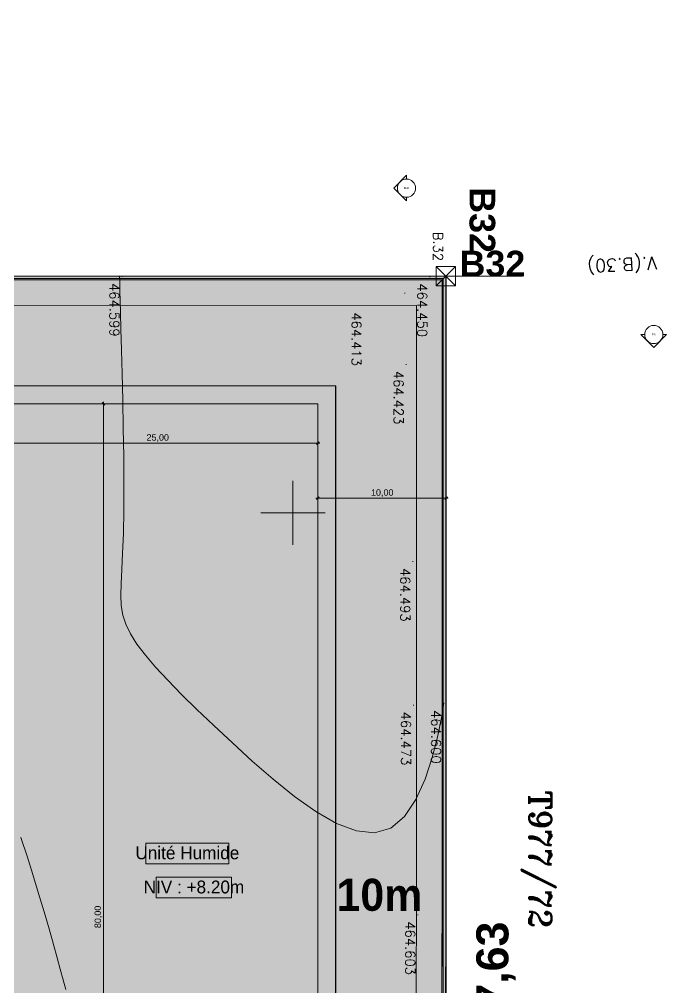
# Model space of a CAD drawing. Header units: millimetres. Extents: x 132836 to 1862386, y -330276 to -143438.
# Drawn here: x 439656 to 490115, y -218888 to -143438 of the extents above; entities that cross this region are included whole.
import ezdxf

# ---------------------------------------------------------------- set-up
doc = ezdxf.new("R2010")
doc.units = ezdxf.units.MM
doc.header["$MEASUREMENT"] = 0
for name, color, linetype in [('Cotations - 1_100', 7, 'Continuous'), ('Divers - Dessin général', 7, 'Continuous'), ('Hachure', 7, 'Continuous'), ('Marques - Façades', 7, 'Continuous'), ('Nouveau_0', 7, 'Continuous'), ('Nouveau_Carroyage', 7, 'Continuous'), ('Nouveau_CN_01_00', 7, 'Continuous'), ('Nouveau_CN_02_00', 7, 'Continuous'), ('Nouveau_Réferences foncières extraites', 7, 'Continuous'), ('Nouveau_TopoAlt', 7, 'Continuous'), ('Nouveau_TopoJIS', 7, 'Continuous'), ('Nouveau_TOPOJIS TITRE', 7, 'Continuous'), ('Nouveau_TopoMa TITTR', 7, 'Continuous'), ('Nouveau_TopoMa TITTR_T', 7, 'Continuous'), ('Sols_ Dalles', 7, 'Continuous'), ('Textes - 1_100', 7, 'Continuous'), ('TopoAlt', 7, 'Continuous')]:
    doc.layers.add(name, color=color, linetype=linetype)
doc.styles.add('STYLE_GENERE_1', font='')
doc.styles.add('STYLE_GENERE_2', font='')
doc.styles.add('STYLE_GENERE_3', font='')
doc.styles.add('STYLE_GENERE_4', font='')
doc.styles.add('STYLE_GENERE_5', font='romant.shx')
doc.styles.get('STYLE_GENERE_1').set_extended_font_data('Agency FB')
doc.styles.get('STYLE_GENERE_2').set_extended_font_data('Arial')
doc.styles.get('STYLE_GENERE_3').set_extended_font_data('Arial', bold=True)
doc.styles.get('STYLE_GENERE_4').set_extended_font_data('Agency FB', bold=True)
doc.dimstyles.new('STYLE_GENERE__1', dxfattribs={"dimtxt": 500, "dimasz": 190, "dimexe": 0.18, "dimexo": 0.0625, "dimgap": 0, "dimtad": 1, "dimtih": 1, "dimtoh": 1, "dimlfac": 0.001, "dimzin": 0, "dimdsep": 46, "dimtxsty": 'STYLE_GENERE_2', "dimblk": 'ARROWHEAD_6', "dimblk1": 'ARROWHEAD_6', "dimblk2": 'ARROWHEAD_6', "dimcen": 0.09, "dimse1": 1, "dimse2": 1, "dimclrd": 5, "dimclre": 5, "dimclrt": 5, "dimazin": 0, "dimtfac": 1, "dimtdec": 4, "dimtmove": 0, "dimatfit": 3, "dimfxl": 0, "dimtolj": 1, "dimtzin": 0, "dimarcsym": 0})
doc.dimstyles.new('STYLE_GENERE__2', dxfattribs={"dimtxt": 500, "dimasz": 190, "dimexe": 0.18, "dimexo": 0.0625, "dimgap": 0, "dimtad": 1, "dimlfac": 0.001, "dimzin": 0, "dimdsep": 46, "dimtxsty": 'STYLE_GENERE_2', "dimblk": 'ARROWHEAD_6', "dimblk1": 'ARROWHEAD_6', "dimblk2": 'ARROWHEAD_6', "dimcen": 0.09, "dimse1": 1, "dimse2": 1, "dimclrd": 5, "dimclre": 5, "dimclrt": 5, "dimazin": 0, "dimtfac": 1, "dimtdec": 4, "dimtmove": 0, "dimatfit": 3, "dimfxl": 0, "dimtolj": 1, "dimtzin": 0, "dimarcsym": 0})

# ---------------------------------------------------------------- blocks, each defined once
blk = doc.blocks.new('*D33')
at = {"layer": 'Cotations - 1_100', "color": 5, "linetype": 'Continuous', "lineweight": 5}
for p, q in [((446400, -173396), (446025, -173396)), ((446312, -173496), (446112, -173296)), ((446212, -173396), (446212, -173246)), ((446212, -253396), (446212, -173396)), ((446400, -253396), (446025, -253396)), ((446112, -253296), (446312, -253496)), ((446212, -253546), (446212, -253396))]:
    blk.add_line(p, q, dxfattribs=at)
at = {"layer": 'Cotations - 1_100', "color": 5, "lineweight": 5, "insert": (446112, -214250), "char_height": 500, "attachment_point": 7, "rotation": 90, "style": 'STYLE_GENERE_2'}
blk.add_mtext('\\A1;{\\pql;\\fArial|b0|i0|c0|p38;80,00}', dxfattribs=at)
blk = doc.blocks.new('ARROWHEAD_6')
at = {"color": 0, "linetype": 'Continuous', "lineweight": 0}
for p, q in [((0, 0), (-1, 0)), ((-0.5, -0.5), (0.5, 0.5))]:
    blk.add_line(p, q, dxfattribs=at)
blk = doc.blocks.new('*D36')
at = {"layer": 'Cotations - 1_100', "color": 5, "linetype": 'Continuous', "lineweight": 5}
for p, q in [((437805, -176559), (438005, -176359)), ((438025, -176359), (437825, -176559)), ((437925, -176647), (437925, -176272)), ((437925, -176459), (462926, -176459)), ((462826, -176559), (463026, -176359)), ((462926, -176647), (462926, -176272)), ((462926, -176459), (463076, -176459))]:
    blk.add_line(p, q, dxfattribs=at)
at = {"layer": 'Cotations - 1_100', "color": 5, "lineweight": 5, "insert": (449570, -176359), "char_height": 500, "attachment_point": 7, "style": 'STYLE_GENERE_2'}
blk.add_mtext('\\A1;{\\pql;\\fArial|b0|i0|c0|p38;25,00}', dxfattribs=at)
blk = doc.blocks.new('*D50')
at = {"layer": 'Cotations - 1_100', "color": 5, "linetype": 'Continuous', "lineweight": 5}
for p, q in [((462776, -180748), (462926, -180748)), ((463026, -180648), (462826, -180848)), ((462926, -180936), (462926, -180561)), ((462926, -180748), (472923, -180748)), ((472823, -180848), (473023, -180648)), ((472923, -180936), (472923, -180561)), ((472923, -180748), (473073, -180748))]:
    blk.add_line(p, q, dxfattribs=at)
at = {"layer": 'Cotations - 1_100', "color": 5, "lineweight": 5, "insert": (467069, -180648), "char_height": 500, "attachment_point": 7, "style": 'STYLE_GENERE_2'}
blk.add_mtext('\\A1;{\\pql;\\fArial|b0|i0|c0|p38;10,00}', dxfattribs=at)
blk = doc.blocks.new('Façade_3_7', base_point=(355125, -167995))
at = {"layer": 'Marques - Façades', "color": 7, "linetype": 'Continuous', "lineweight": 5}
for p, q in [((355125, -168995), (354125, -167995)), ((354125, -167995), (354418, -167995)), ((356125, -167995), (355125, -168995)), ((355832, -167995), (356125, -167995)), ((488408, -167995), (488115, -167995)), ((488115, -167995), (489115, -168995)), ((489115, -168995), (490115, -167995)), ((490115, -167995), (489823, -167995))]:
    blk.add_line(p, q, dxfattribs=at)
for centre in [(355125, -167995), (489115, -167995)]:
    blk.add_circle(centre, 707, dxfattribs=at)
at = {"layer": 'Marques - Façades', "color": 7, "lineweight": 5, "char_height": 150, "style": 'STYLE_GENERE_2'}
for s, insert, attachment_point in [('\\A1;{\\pqr;\\pt0;\\fArial|b0|i0|c0|p38;FA}', (355251, -168062), 9), ('\\A1;{\\pql;\\pt0;\\fArial|b0|i0|c0|p38;FA}', (488989, -168062), 7)]:
    blk.add_mtext(s, dxfattribs=dict(at, insert=insert, attachment_point=attachment_point))
blk = doc.blocks.new('Façade_4_7', base_point=(469838, -156591))
at = {"layer": 'Marques - Façades', "color": 7, "linetype": 'Continuous', "lineweight": 5}
for p, q in [((468838, -156591), (469838, -155591)), ((469838, -155591), (469838, -155884)), ((469838, -157591), (468838, -156591)), ((469838, -157298), (469838, -157591))]:
    blk.add_line(p, q, dxfattribs=at)
blk.add_circle((469838, -156591), 707, dxfattribs=at)
at = {"layer": 'Marques - Façades', "color": 7, "lineweight": 5, "insert": (470032, -156657), "char_height": 150, "attachment_point": 9, "style": 'STYLE_GENERE_2'}
blk.add_mtext('\\A1;{\\pqr;\\pt0;\\fArial|b0|i0|c0|p38;FLD}', dxfattribs=at)

msp = doc.modelspace()

# ---------------------------------------------------------------- hatches: boundary and pattern name
at = {"linetype": 'Continuous', "lineweight": 0, "true_color": 0x6f6f6f}
h = msp.add_hatch(color=8, dxfattribs=at)
h.paths.add_polyline_path([(360547.961, -295062.571), (487920.34, -293826.868), (487920.34, -270902.734), (487462.568, -270902.734), (472913.119, -271040.575), (472913.119, -163437.635), (371855.719, -163437.635), (371855.719, -271040.575), (371882.482, -271040.57), (371882.665, -272000.514, -0.409427364), (367883.201, -275935.042), (360547.961, -275935.042)])
h.paths.add_polyline_path([(377135.103, -260639.953), (373845.103, -260639.953), (373845.103, -248364.953), (373845.103, -243089.974), (373845.103, -242189.974), (377135.103, -242189.974)], flags=0)
h.paths.add_polyline_path([(380202.952, -171995.57), (431505.799, -171995.57), (464309.564, -171995.57), (464309.564, -262465.571), (462925.553, -262565.571), (438593.575, -262550.571), (437925.553, -262550.571), (436549.587, -262550.571), (436549.587, -189810.571), (412055.061, -189810.571), (412055.061, -201780.57), (412055.061, -204495.57), (415454.069, -204495.57), (415454.069, -208495.57), (415454.069, -218295.57), (405655.061, -218295.57), (405655.061, -222495.57), (415474.561, -222495.57), (415474.561, -260810.571), (380202.952, -260810.571), (380202.952, -230015.57), (380202.952, -193810.571)], flags=0)
h.paths.add_polyline_path([(381436.562, -269433.913, -0.09031866), (381558.292, -268727.623, -0.201448728), (382612.158, -267592.74, -0.104211445), (383417.525, -267415.055), (384017.498, -267409.371, -0.104044608), (384824.873, -267571.244, -0.238255457), (385983.776, -268953.318, -0.055188622), (386036.355, -269390.334), (386038.45, -269611.438), (386050.565, -270890.267), (385792.102, -271892.761, -0.267949192), (384069.602, -272909.124), (383469.629, -272914.808, -0.193717464), (382078.771, -272370.185, -0.070568756), (381728.183, -271931.262, -0.131652498), (381450.772, -270933.845)], flags=0)
h.paths.add_polyline_path([(394027.271, -275599.002, -0.415791099), (392016.505, -273599.031), (392016.505, -273452.052), (392030.007, -267377.824, -0.380556701), (394016.505, -265609.826), (394094.233, -265609.826), (394094.233, -270609.826), (409094.233, -270609.826), (409094.233, -265609.826), (414055.71, -265609.826, -0.414213562), (415555.71, -267109.826), (415555.71, -273660.699, -0.345501612), (413836.804, -275433.432)], flags=0)
h.paths.add_polyline_path([(424209.612, -271504.083, -0.134473934), (423930.467, -270484.937), (423930.467, -268984.937, -0.414213562), (425930.467, -266984.937), (426530.467, -266984.937, -0.414213562), (428530.467, -268984.937), (428530.467, -270484.937, -0.128820346), (428273.55, -271465.581, -0.270936291), (426530.467, -272484.937), (425930.467, -272484.937, -0.264979997)], flags=0)
h.paths.add_polyline_path([(436562.206, -273329.325), (436569.468, -267730.336, -0.098561509), (436800.237, -266943.721), (436817.2, -266951.545, -0.258849002), (438654.998, -265605.827), (438652.661, -265587.294), (439337.088, -265587.294), (439337.088, -265687.294), (439337.088, -270687.294), (469237.088, -270687.294), (469237.088, -265687.294), (470907.523, -265687.294), (472885.813, -265687.294), (472885.813, -267687.294), (472885.813, -271062.255, 0.001345761), (472885.842, -271073.021), (472896.728, -273095.233, -0.414213562), (470907.523, -275105.97), (462184.053, -275105.97, -0.005188955), (462130.957, -275116.103), (454147.511, -275196.191), (438770.531, -275253.24, -0.386553331), (436572.608, -273475.385, -0.025189219)], flags=0)
at = {"linetype": 'Continuous', "lineweight": 0, "true_color": 0x90b349}
msp.add_hatch(color=55, dxfattribs=at).paths.add_polyline_path([(371835.255, -163719.488), (371815.817, -271660.98), (373815.817, -271661.341), (373834.895, -165719.848), (470604.781, -165737.275), (470586.876, -265587.294), (472586.876, -265587.654), (472605.141, -163737.635)])
at = {"linetype": 'Continuous', "lineweight": 0, "true_color": 0xa7a7a7}
msp.add_hatch(color=253, dxfattribs=at).paths.add_polyline_path([(462896.439, -212059.081, 1), (472896.439, -212059.081, 1)])
at = {"layer": 'Sols_ Dalles', "linetype": 'Continuous', "lineweight": 0, "true_color": 0x2e271c}
msp.add_hatch(color=250, dxfattribs=at).paths.add_polyline_path([(380202.952, -171995.57), (380202.952, -230015.57), (380202.952, -260810.571), (415474.561, -260810.571), (415474.561, -260795.571), (415474.561, -258649.982), (415474.561, -258010.558), (415474.561, -222495.57), (405655.061, -222495.57), (405655.061, -218295.57), (415454.069, -218295.57), (415454.069, -204495.57), (412055.061, -204495.57), (412055.061, -201780.57), (412055.061, -189810.571), (436505.061, -189810.571), (436505.061, -253395.57), (436505.061, -253415.571), (437905.061, -253415.571), (437905.061, -253395.57), (437905.061, -188410.571), (410655.061, -188410.571), (410655.061, -200380.57), (410655.061, -205895.57), (414054.069, -205895.57), (414054.069, -216895.57), (404255.061, -216895.57), (404255.061, -223895.57), (414074.561, -223895.57), (414074.561, -258649.982), (414074.561, -259410.571), (382689.741, -259410.571), (381560.201, -259410.571), (381560.201, -231415.57), (381560.201, -173395.57), (462925.553, -173395.57), (462925.553, -253415.571), (464325.553, -253415.571), (464325.553, -171995.57)])
at = {"layer": 'Sols_ Dalles', "linetype": 'Continuous', "lineweight": 0, "true_color": 0x102f29}
msp.add_hatch(color=118, dxfattribs=at).paths.add_polyline_path([(437925.061, -173395.57), (437925.061, -253395.571), (462925.553, -253395.571), (462925.553, -173395.57)])

# ---------------------------------------------------------------- linework, layer by layer
at = {"color": 8, "linetype": 'Continuous', "lineweight": 5}
for p, q in [((472150.336, -162682.925), (473660.055, -164192.346)), ((472150.485, -164192.495), (473659.906, -162682.776))]:
    msp.add_line(p, q, dxfattribs=at)
at = {"color": 14, "linetype": 'Continuous', "lineweight": 5, "true_color": 0xa40f02}
for p, q in [((472150.336, -162682.925), (473660.055, -164192.346)), ((472150.485, -164192.495), (473659.906, -162682.776))]:
    msp.add_line(p, q, dxfattribs=at)
at = {"color": 8, "linetype": 'Continuous', "lineweight": 5, "flags": 128}
msp.add_lwpolyline([(473659.906, -162682.776), (473660.055, -164192.346), (472150.485, -164192.495), (472150.336, -162682.925)], close=True, dxfattribs=at)
at = {"color": 14, "linetype": 'Continuous', "lineweight": 5, "true_color": 0xa40f02, "flags": 128}
msp.add_lwpolyline([(473659.906, -162682.776), (473660.055, -164192.346), (472150.485, -164192.495), (472150.336, -162682.925)], close=True, dxfattribs=at)
at = {"color": 9, "linetype": 'Continuous', "lineweight": 5}
msp.add_lwpolyline([(367883.201, -275935.042), (360547.961, -275935.042), (360547.961, -295062.571), (487920.34, -293826.868), (487920.34, -270902.734), (487462.568, -270902.734), (472923.119, -271040.481), (472923.119, -163437.635), (371862.558, -163437.635), (371862.558, -271040.575), (371855.719, -271040.575), (371855.902, -272000.519), (371882.665, -272000.514, -0.409427364)], format="xyb", close=True, dxfattribs=at)
at = {"color": 7, "linetype": 'Continuous', "lineweight": 5}
msp.add_lwpolyline([(371835.255, -163719.488), (371815.817, -271660.98), (373815.817, -271661.341), (373834.895, -165719.848), (470604.781, -165737.275), (470586.876, -265587.294), (472586.876, -265587.654), (472605.141, -163737.635)], close=True, dxfattribs=at)
at = {"color": 9, "linetype": 'Continuous', "lineweight": 5}
msp.add_lwpolyline([(380202.952, -230015.57), (380202.952, -260810.571), (415474.561, -260810.571), (415474.561, -222495.57), (405655.061, -222495.57), (405655.061, -218295.57), (415454.069, -218295.57), (415454.069, -208495.57), (415454.069, -204495.57), (412055.061, -204495.57), (412055.061, -201780.57), (412055.061, -189810.571), (436549.587, -189810.571), (436549.587, -262550.571), (437925.553, -262550.571), (438593.575, -262550.571), (462925.553, -262565.571), (464309.564, -262465.571), (464309.564, -171995.57), (431505.799, -171995.57), (380202.952, -171995.57), (380202.952, -193810.571)], close=True, dxfattribs=at)
at = {"layer": 'Divers - Dessin général', "color": 8, "linetype": 'Continuous', "lineweight": 5}
msp.add_lwpolyline([(472905.195, -163437.635), (472885.813, -271067.638), (371555.907, -272027.634), (371538.537, -197317.635), (371535.195, -163437.635)], close=True, dxfattribs=at)
at = {"layer": 'Divers - Dessin général', "color": 14, "linetype": 'Continuous', "lineweight": 5, "true_color": 0x990000}
msp.add_lwpolyline([(472905.195, -163437.635), (472885.813, -271067.638), (371555.907, -272027.634), (371538.537, -197317.635), (371535.195, -163437.635)], close=True, dxfattribs=at)
at = {"layer": 'Hachure', "color": 7, "linetype": 'Continuous', "lineweight": 5, "flags": 128}
for points in [[(449526.152, -207619.858), (455979.196, -207619.858), (455979.196, -209241.483), (449526.152, -209241.483)], [(450330.126, -210279.986), (456204.34, -210279.986), (456204.34, -211901.611), (450330.126, -211901.611)]]:
    msp.add_lwpolyline(points, close=True, dxfattribs=at)
at = {"layer": 'Nouveau_0', "color": 8, "linetype": 'Continuous', "lineweight": 5}
for p, q in [((472898.712, -163437.635), (371535.195, -163437.635)), ((472898.712, -163437.635), (371535.195, -163437.635)), ((478769.906, -163437.635), (472898.712, -163437.635)), ((472898.712, -163437.635), (472898.712, -271079.638)), ((472898.712, -271079.638), (472898.712, -163437.635)), ((472898.712, -271079.638), (472898.712, -163437.635))]:
    msp.add_line(p, q, dxfattribs=at)
msp.add_lwpolyline([(371535.195, -143437.635), (371535.195, -163437.635), (472898.712, -163437.635), (478874.621, -163437.635)], dxfattribs=at)
at = {"layer": 'Nouveau_0', "color": 8, "linetype": 'Continuous', "lineweight": 5, "flags": 128}
msp.add_lwpolyline([(371535.195, -272063.016), (472898.712, -271079.638), (472898.712, -163437.635), (371535.195, -163437.635), (371535.195, -197326.333)], close=True, dxfattribs=at)
msp.add_lwpolyline([(472698.712, -270881.569), (472698.712, -163637.635), (371735.195, -163637.635), (371735.195, -197326.333), (371735.195, -271861.067)], dxfattribs=at)
at = {"layer": 'Nouveau_Carroyage', "color": 8, "linetype": 'Continuous', "lineweight": 5}
for p, q in [((460985.43, -179392.51), (460985.43, -184392.51)), ((458485.43, -181892.51), (463485.43, -181892.51))]:
    msp.add_line(p, q, dxfattribs=at)
at = {"layer": 'Nouveau_CN_01_00', "color": 8, "linetype": 'Continuous', "lineweight": 5, "flags": 128}
msp.add_lwpolyline([(447552.864, -163454.517), (447546.305, -163454.559), (447536.123, -163454.741), (447523.343, -163455.192), (447508.989, -163456.035), (447494.088, -163457.398), (447479.664, -163459.405), (447466.744, -163462.182), (447456.351, -163465.855), (447449.262, -163470.518), (447445.248, -163476.145), (447443.83, -163482.677), (447444.53, -163490.054), (447446.869, -163498.22), (447450.37, -163507.115), (447454.553, -163516.681), (447458.94, -163526.859), (447463.122, -163537.614), (447466.966, -163549.002), (447470.407, -163561.1), (447473.383, -163573.987), (447475.828, -163587.741), (447477.68, -163602.44), (447478.875, -163618.163), (447479.348, -163634.988), (447479.283, -163660.331), (447479.856, -163730.958), (447482.486, -163890.972), (447488.597, -164184.478), (447499.609, -164655.58), (447516.945, -165348.382), (447542.027, -166306.986), (447576.275, -167575.498), (447619.975, -169177.154), (447668.869, -171051.722), (447717.558, -173118.102), (447760.648, -175295.196), (447792.741, -177501.903), (447808.442, -179657.126), (447802.355, -181679.763), (447769.083, -183488.717), (447707.994, -185023.945), (447637.513, -186309.63), (447580.828, -187391.013), (447561.127, -188313.334), (447601.601, -189121.834), (447725.436, -189861.754), (447955.822, -190578.334), (448315.947, -191316.814), (448824.334, -192115.347), (449480.839, -192983.738), (450280.652, -193924.702), (451218.965, -194940.955), (452290.968, -196035.213), (453491.852, -197210.193), (454816.806, -198468.611), (456261.021, -199813.183), (457813.988, -201231.922), (459442.392, -202654.036), (461107.218, -203994.031), (462769.451, -205166.41), (464390.077, -206085.679), (465930.08, -206666.343), (467350.447, -206822.908), (468612.162, -206469.877), (469684.856, -205564.072), (470572.749, -204231.575), (471288.705, -202640.785), (471845.589, -200960.099), (472256.267, -199357.915), (472533.602, -198002.633), (472690.461, -197062.649), (472739.708, -196706.362)], dxfattribs=at)
at = {"layer": 'Nouveau_CN_02_00', "color": 8, "linetype": 'Continuous', "lineweight": 5, "flags": 128}
msp.add_lwpolyline([(439776.559, -207169.394), (439806.187, -207256.51), (440257.213, -208639.393), (440713.466, -210084.978), (441161.47, -211544.284), (441587.748, -212968.325), (441978.825, -214308.118), (442321.223, -215514.679), (442607.026, -216554.775), (442850.549, -217458.18), (443071.665, -218270.421), (443290.249, -219037.022)], dxfattribs=at)
at = {"layer": 'Nouveau_TopoJIS', "color": 8, "linetype": 'Continuous', "lineweight": 5}
for p, q in [((447661.43, -163454.51), (447661.43, -163504.51)), ((471657.43, -163484.51), (471657.43, -163534.51)), ((469705.43, -164756.51), (469705.43, -164806.51)), ((469817.43, -170295.51), (469817.43, -170345.51)), ((470341.43, -185661.51), (470341.43, -185711.51)), ((470389.43, -196857.51), (470389.43, -196907.51)), ((472740.43, -196728.51), (472740.43, -196778.51)), ((470728.43, -213194.51), (470728.43, -213244.51))]:
    msp.add_line(p, q, dxfattribs=at)
at = {"layer": 'Nouveau_TOPOJIS TITRE', "color": 8, "linetype": 'Continuous', "lineweight": 5}
msp.add_line((472898.712, -163437.635), (472898.712, -163487.635), dxfattribs=at)
at = {"layer": 'Sols_ Dalles', "color": 250, "linetype": 'Continuous', "lineweight": 5, "true_color": 0x1f1f1f}
for points in [[(464325.553, -253415.571), (464325.553, -171995.57), (380202.952, -171995.57), (380202.952, -230015.57)], [(381560.201, -231415.57), (381560.201, -173395.57), (462925.553, -173395.57), (462925.553, -253415.571)]]:
    msp.add_lwpolyline(points, dxfattribs=at)
msp.add_lwpolyline([(437925.061, -173395.57), (437925.061, -253395.571), (462925.553, -253395.571), (462925.553, -173395.57)], close=True, dxfattribs=at)
at = {"layer": 'TopoAlt', "color": 7, "linetype": 'Continuous', "lineweight": 5, "flags": 128}
msp.add_lwpolyline([(371535.195, -163437.635), (371535.252, -163737.635), (371555.889, -271934.337), (371855.889, -271934.279), (371835.252, -163737.635), (472605.141, -163737.635), (472585.867, -270769.248), (472585.813, -271069.253), (472885.813, -271067.638), (472905.141, -163737.635), (472905.195, -163437.635), (472605.195, -163437.635), (371835.195, -163437.635)], close=True, dxfattribs=at)
at = {"layer": 'TopoAlt', "color": 211, "linetype": 'Continuous', "lineweight": 5, "true_color": 0xfe55ff}
for points in [[(472905.195, -163437.635), (371835.195, -163437.635)], [(472905.195, -163437.635), (472905.141, -163737.635)], [(371835.252, -163737.635), (472605.141, -163737.635)], [(472605.141, -163737.635), (472585.867, -270769.248)], [(472885.813, -271067.638), (472905.141, -163737.635)]]:
    msp.add_lwpolyline(points, dxfattribs=at)

# ---------------------------------------------------------------- block references
at = {"layer": 'Marques - Façades', "color": 14, "lineweight": 5, "true_color": 0xa40f02}
for name, p in [('Façade_4_7', (469837.615, -156590.828)), ('Façade_3_7', (355125.11, -167995.475))]:
    msp.add_blockref(name, p, dxfattribs=at)

# ---------------------------------------------------------------- texts
at = {"layer": 'Cotations - 1_100', "color": 253, "linetype": 'Continuous', "lineweight": 5, "true_color": 0x9f9f9f, "insert": (475277.339, -224417.752), "char_height": 2500, "attachment_point": 1, "rotation": 89.98968194, "style": 'STYLE_GENERE_3'}
msp.add_mtext('\\A1;{\\pql;\\fArial|b1|i0|c0|p38;107,63}', dxfattribs=at)
at = {"layer": 'Cotations - 1_100', "color": 14, "linetype": 'Continuous', "lineweight": 5, "true_color": 0x990000, "insert": (475277.339, -224417.752), "char_height": 2500, "attachment_point": 1, "rotation": 89.98968194, "style": 'STYLE_GENERE_3'}
msp.add_mtext('\\A1;{\\pql;\\fArial|b1|i0|c0|p38;107,63}', dxfattribs=at)
at = {"layer": 'Hachure', "color": 250, "linetype": 'Continuous', "lineweight": 5, "true_color": 0x1f1f1f, "char_height": 1000, "attachment_point": 5, "style": 'STYLE_GENERE_1'}
for s, insert in [('\\A1;{\\pqc;\\fAgency FB|b0|i0|c0|p34;Unité Humide}', (452752.674, -208392.074)), ('\\A1;{\\pqc;\\fAgency FB|b0|i0|c0|p34;NIV : +8.\\fAgency FB|b0|i0|c0|p34;20\\fAgency FB|b0|i0|c0|p34;m}', (453267.233, -211051.553))]:
    msp.add_mtext(s, dxfattribs=dict(at, insert=insert))
at = {"layer": 'Hachure', "color": 14, "linetype": 'Continuous', "lineweight": 5, "true_color": 0xa40f02, "insert": (467725.049, -211671.584), "char_height": 2500, "attachment_point": 5, "style": 'STYLE_GENERE_4'}
msp.add_mtext('\\A1;{\\pqc;\\fAgency FB|b1|i0|c0|p34;10\\fAgency FB|b1|i0|c0|p34;m}', dxfattribs=at)
at = {"layer": 'Nouveau_Réferences foncières extraites', "color": 253, "linetype": 'Continuous', "lineweight": 5, "true_color": 0x9f9f9f, "insert": (478806.483, -203522.462), "char_height": 1750, "attachment_point": 7, "rotation": 270, "style": 'STYLE_GENERE_5'}
msp.add_mtext('\\A1;{\\pql;\\Fromant.shx;T977/72}', dxfattribs=at)
at = {"layer": 'Nouveau_TopoAlt', "color": 253, "linetype": 'Continuous', "lineweight": 5, "true_color": 0x9f9f9f, "char_height": 750, "attachment_point": 1, "rotation": 270, "style": 'STYLE_GENERE_5'}
for s, insert in [('\\A1;{\\pql;\\Fromant.shx;464.599}', (447443.242, -163983.01)), ('\\A1;{\\pql;\\Fromant.shx;464.450}', (471439.242, -164013.01)), ('\\A1;{\\pql;\\Fromant.shx;464.413}', (466311.646, -166264.838)), ('\\A1;{\\pql;\\Fromant.shx;464.423}', (469592.492, -170824.01)), ('\\A1;{\\pql;\\Fromant.shx;464.493}', (470116.492, -186190.01)), ('\\A1;{\\pql;\\Fromant.shx;464.473}', (470164.492, -197386.01)), ('\\A1;{\\pql;\\Fromant.shx;464.600}', (472515.492, -197257.01)), ('\\A1;{\\pql;\\Fromant.shx;464.603}', (470503.492, -213723.01))]:
    msp.add_mtext(s, dxfattribs=dict(at, insert=insert))
at = {"layer": 'Nouveau_TopoMa TITTR', "color": 253, "linetype": 'Continuous', "lineweight": 5, "true_color": 0x9f9f9f, "insert": (471921.552, -159994.448), "char_height": 750, "attachment_point": 7, "rotation": 270, "style": 'STYLE_GENERE_5'}
msp.add_mtext('\\A1;{\\pql;\\Fromant.shx;B.32}', dxfattribs=at)
at = {"layer": 'Nouveau_TopoMa TITTR_T', "color": 253, "linetype": 'Continuous', "lineweight": 5, "true_color": 0x9f9f9f, "insert": (489341.901, -161589.372), "char_height": 1000, "attachment_point": 7, "rotation": 182.62813488, "style": 'STYLE_GENERE_5'}
msp.add_mtext('\\A1;{\\pql;\\Fromant.shx;V.(B.30)}', dxfattribs=at)
at = {"layer": 'Textes - 1_100', "color": 253, "linetype": 'Continuous', "lineweight": 5, "true_color": 0x9f9f9f, "insert": (475734.962, -156520.096), "char_height": 2000, "attachment_point": 4, "rotation": 270.00565214, "style": 'STYLE_GENERE_3'}
msp.add_mtext('\\A1;{\\pql;\\fArial|b1|i0|c0|p38;B32}', dxfattribs=at)
at = {"layer": 'Textes - 1_100', "color": 14, "linetype": 'Continuous', "lineweight": 5, "true_color": 0x990000, "insert": (473971.052, -162482.778), "char_height": 2000, "attachment_point": 4, "rotation": 0.00565214, "style": 'STYLE_GENERE_3'}
msp.add_mtext('\\A1;{\\pql;\\fArial|b1|i0|c0|p38;B32}', dxfattribs=at)

# ---------------------------------------------------------------- dimensions: what is measured, and where the dimension line sits
at = {"layer": 'Cotations - 1_100', "color": 5, "linetype": 'Continuous', "lineweight": 5}
for base, p1, p2, picture, middle in [((462925.553, -176459.334), (437925.061, -173395.57), (462925.553, -173395.57), '*D36', (450410.452, -176109.334)), ((472923.119, -180748.029), (462925.553, -173395.57), (472923.119, -180763.085), '*D50', (467909.481, -180398.029))]:
    dim = msp.add_linear_dim(base=base, p1=p1, p2=p2, dimstyle='STYLE_GENERE__1', dxfattribs=at)
    dim.commit()
    dim.dimension.update_dxf_attribs({"geometry": picture, "text_midpoint": middle, "dimtype": 160})
dim = msp.add_linear_dim(base=(446212.038, -173395.57), p1=(446283.485, -253395.571), p2=(462925.553, -173395.57), angle=90, dimstyle='STYLE_GENERE__2', dxfattribs=at)
dim.commit()
dim.dimension.update_dxf_attribs({"geometry": '*D33', "text_midpoint": (445862.038, -213410.426), "dimtype": 160, "text_rotation": 90})

doc.saveas('drawing.dxf')
